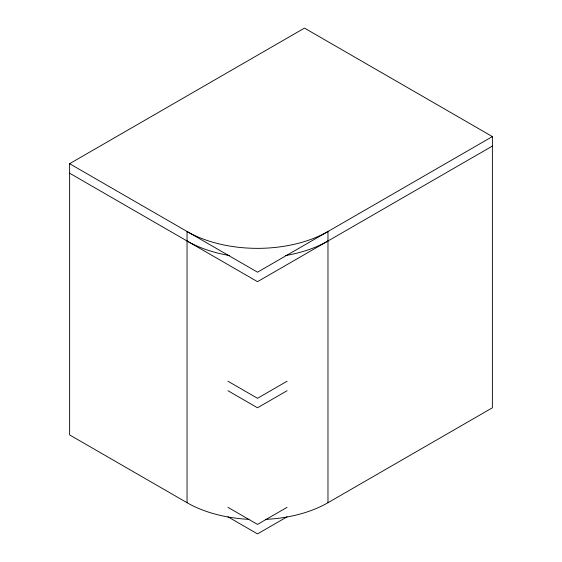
<?xml version="1.0" encoding="UTF-8"?>
<svg xmlns="http://www.w3.org/2000/svg" width="562" height="562" viewBox="0 0 562 562"><rect width="100%" height="100%" fill="white"/><g stroke="black" fill="none" stroke-linecap="round" stroke-linejoin="round"><path stroke-width="0.84" d="M248.917 519.344A99.65 57.528 0 0 1 187.048 502.709L69.618 434.911L69.618 163.704L304.485 28.1L492.382 136.58L492.382 407.787L327.976 502.709A99.65 57.528 0 0 1 265.334 519.386M492.382 136.58L257.515 272.184L69.618 163.704M492.382 146.071L257.515 281.674L69.618 173.194M287.077 381.226L257.515 398.296L227.947 381.226M287.077 390.723L257.515 407.787L227.947 390.716M287.077 507.338L257.515 524.409L227.947 507.338M287.077 516.829L257.515 533.9L227.947 516.829M327.976 502.709L327.976 231.502A99.65 57.528 0 0 1 187.048 231.502L187.048 502.709M327.976 240.993A99.65 57.528 0 0 1 285.313 255.562M229.71 255.562A99.65 57.528 0 0 1 187.048 240.993"/></g></svg>
